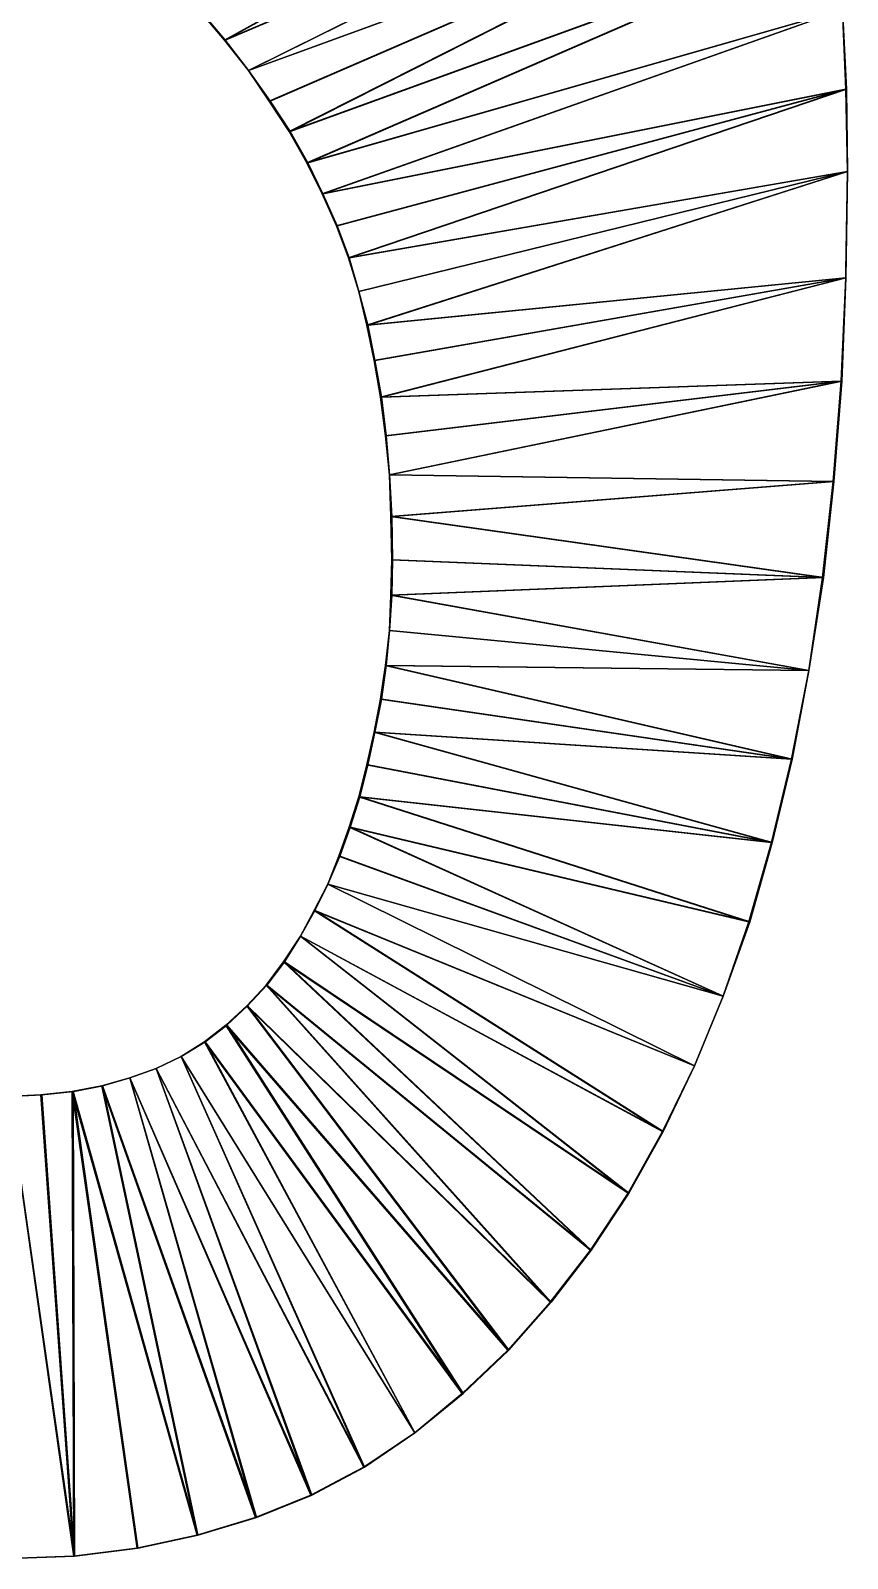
# Model space of a CAD drawing. Extents: x -29.1 to 29.1, y -25 to 25.
# Drawn here: x 17.012 to 18.032, y 3 to 4.908 of the extents above; entities that cross this region are included whole.
import ezdxf

# ---------------------------------------------------------------- set-up
doc = ezdxf.new("R2010")
doc.units = 0
doc.header["$MEASUREMENT"] = 0
doc.layers.add('ConstrLine', color=7, linetype='Continuous')
doc.layers.add('ObjLayer', color=2, linetype='Continuous')

msp = doc.modelspace()

# ---------------------------------------------------------------- linework, layer by layer
at = {"layer": 'ConstrLine'}
for p, q in [((17.222, 4.934, 4), (17.254, 4.896, 4)), ((18.03, 4.835, 4), (18.026, 4.934, 4)), ((17.254, 4.896, 4), (17.284, 4.858, 4)), ((17.284, 4.858, 4), (17.31, 4.82, 4)), ((18.032, 4.732, 4), (18.03, 4.835, 4)), ((17.31, 4.82, 4), (17.335, 4.782, 4)), ((17.335, 4.782, 4), (17.357, 4.743, 4)), ((17.357, 4.743, 4), (17.376, 4.704, 4)), ((18.03, 4.599, 4), (18.032, 4.732, 4)), ((17.376, 4.704, 4), (17.394, 4.664, 4)), ((17.394, 4.664, 4), (17.409, 4.624, 4)), ((17.409, 4.624, 4), (17.422, 4.582, 4)), ((18.024, 4.47, 4), (18.03, 4.599, 4)), ((17.422, 4.582, 4), (17.432, 4.54, 4)), ((17.432, 4.54, 4), (17.441, 4.496, 4)), ((17.441, 4.496, 4), (17.449, 4.45, 4)), ((18.014, 4.345, 4), (18.024, 4.47, 4)), ((17.449, 4.45, 4), (17.455, 4.402, 4)), ((17.455, 4.402, 4), (17.46, 4.353, 4)), ((17.46, 4.353, 4), (17.462, 4.301, 4)), ((18.001, 4.225, 4), (18.014, 4.345, 4)), ((17.462, 4.301, 4), (17.463, 4.247, 4)), ((17.463, 4.247, 4), (17.462, 4.203, 4)), ((17.984, 4.109, 4), (18.001, 4.225, 4)), ((17.462, 4.203, 4), (17.46, 4.159, 4)), ((17.46, 4.159, 4), (17.455, 4.115, 4)), ((17.455, 4.115, 4), (17.449, 4.073, 4)), ((17.962, 3.998, 4), (17.984, 4.109, 4)), ((17.449, 4.073, 4), (17.441, 4.032, 4)), ((17.441, 4.032, 4), (17.432, 3.991, 4)), ((17.432, 3.991, 4), (17.422, 3.951, 4)), ((17.937, 3.894, 4), (17.962, 3.998, 4)), ((17.422, 3.951, 4), (17.41, 3.913, 4)), ((17.41, 3.913, 4), (17.397, 3.877, 4)), ((17.909, 3.795, 4), (17.937, 3.894, 4)), ((17.397, 3.877, 4), (17.383, 3.842, 4)), ((17.383, 3.842, 4), (17.366, 3.809, 4)), ((17.366, 3.809, 4), (17.349, 3.777, 4)), ((17.877, 3.702, 4), (17.909, 3.795, 4)), ((17.349, 3.777, 4), (17.328, 3.745, 4)), ((17.328, 3.745, 4), (17.306, 3.716, 4)), ((17.306, 3.716, 4), (17.282, 3.69, 4)), ((17.841, 3.615, 4), (17.877, 3.702, 4)), ((17.282, 3.69, 4), (17.256, 3.666, 4)), ((17.256, 3.666, 4), (17.229, 3.645, 4)), ((17.229, 3.645, 4), (17.2, 3.627, 4)), ((17.2, 3.627, 4), (17.169, 3.612, 4)), ((17.169, 3.612, 4), (17.136, 3.6, 4)), ((17.801, 3.533, 4), (17.841, 3.615, 4)), ((17.101, 3.59, 4), (17.064, 3.583, 4)), ((17.136, 3.6, 4), (17.101, 3.59, 4)), ((17.025, 3.579, 4), (16.985, 3.577, 4)), ((17.064, 3.583, 4), (17.025, 3.579, 4)), ((17.758, 3.456, 4), (17.801, 3.533, 4)), ((17.711, 3.385, 4), (17.758, 3.456, 4)), ((17.661, 3.32, 4), (17.711, 3.385, 4)), ((17.608, 3.26, 4), (17.661, 3.32, 4)), ((17.551, 3.206, 4), (17.608, 3.26, 4)), ((17.492, 3.157, 4), (17.551, 3.206, 4)), ((17.428, 3.114, 4), (17.492, 3.157, 4)), ((17.362, 3.079, 4), (17.428, 3.114, 4)), ((17.293, 3.051, 4), (17.362, 3.079, 4)), ((17.22, 3.029, 4), (17.293, 3.051, 4)), ((17.145, 3.013, 4), (17.22, 3.029, 4)), ((16.985, 3, 4), (17.066, 3.003, 4)), ((17.066, 3.003, 4), (17.145, 3.013, 4))]:
    msp.add_line(p, q, dxfattribs=at)
for points in [[(17.222, 4.934, 5), (17.254, 4.896, 5), (17.976, 5.295, 5)], [(17.255, 4.896, 5), (17.977, 5.295, 5), (17.223, 4.934, 5)], [(17.993, 5.21, 5), (17.976, 5.295, 5), (17.254, 4.896, 5)], [(17.994, 5.21, 5), (17.977, 5.295, 5), (17.255, 4.896, 5)], [(17.254, 4.896, 5), (17.284, 4.858, 5), (17.993, 5.21, 5)], [(17.284, 4.858, 5), (17.994, 5.21, 5), (17.255, 4.896, 5)], [(18.007, 5.122, 5), (17.993, 5.21, 5), (17.284, 4.858, 5)], [(18.008, 5.122, 5), (17.994, 5.21, 5), (17.284, 4.858, 5)], [(17.284, 4.858, 5), (17.31, 4.82, 5), (18.007, 5.122, 5)], [(17.284, 4.858, 5), (17.311, 4.82, 5), (18.008, 5.122, 5)], [(17.31, 4.82, 5), (17.335, 4.782, 5), (18.007, 5.122, 5)], [(17.311, 4.82, 5), (17.336, 4.782, 5), (18.008, 5.122, 5)], [(18.018, 5.03, 5), (18.007, 5.122, 5), (17.335, 4.782, 5)], [(18.019, 5.03, 5), (18.008, 5.122, 5), (17.336, 4.782, 5)], [(17.335, 4.782, 5), (17.357, 4.743, 5), (18.018, 5.03, 5)], [(17.336, 4.782, 5), (17.358, 4.743, 5), (18.019, 5.03, 5)], [(18.026, 4.934, 5), (18.018, 5.03, 5), (17.357, 4.743, 5)], [(18.026, 4.934, 5), (18.019, 5.03, 5), (17.358, 4.743, 5)], [(17.222, 4.934, 4), (17.254, 4.896, 4), (17.254, 4.896, 5)], [(17.222, 4.934, 4), (17.254, 4.896, 5), (17.222, 4.934, 5)], [(17.223, 4.934, 4), (17.255, 4.896, 4), (17.255, 4.896, 5)], [(17.223, 4.934, 4), (17.255, 4.896, 5), (17.223, 4.934, 5)], [(17.357, 4.743, 5), (17.376, 4.704, 5), (18.026, 4.934, 5)], [(17.358, 4.743, 5), (17.377, 4.704, 5), (18.026, 4.934, 5)], [(18.03, 4.835, 5), (18.026, 4.934, 5), (17.376, 4.704, 5)], [(18.031, 4.835, 5), (18.026, 4.934, 5), (17.377, 4.704, 5)], [(18.026, 4.934, 4), (18.026, 4.934, 5), (18.03, 4.835, 5)], [(18.026, 4.934, 4), (18.03, 4.835, 5), (18.03, 4.835, 4)], [(18.026, 4.934, 4), (18.026, 4.934, 5), (18.031, 4.835, 5)], [(18.026, 4.934, 4), (18.031, 4.835, 5), (18.031, 4.835, 4)], [(17.254, 4.896, 4), (17.284, 4.858, 4), (17.284, 4.858, 5)], [(17.254, 4.896, 4), (17.284, 4.858, 5), (17.254, 4.896, 5)], [(17.255, 4.896, 4), (17.284, 4.858, 4), (17.284, 4.858, 5)], [(17.255, 4.896, 4), (17.284, 4.858, 5), (17.255, 4.896, 5)], [(17.284, 4.858, 4), (17.31, 4.82, 4), (17.31, 4.82, 5)], [(17.284, 4.858, 4), (17.31, 4.82, 5), (17.284, 4.858, 5)], [(17.284, 4.858, 4), (17.311, 4.82, 4), (17.311, 4.82, 5)], [(17.284, 4.858, 4), (17.311, 4.82, 5), (17.284, 4.858, 5)], [(17.376, 4.704, 5), (17.394, 4.664, 5), (18.03, 4.835, 5)], [(17.377, 4.704, 5), (17.395, 4.664, 5), (18.031, 4.835, 5)], [(17.394, 4.664, 5), (17.409, 4.624, 5), (18.03, 4.835, 5)], [(17.395, 4.664, 5), (17.41, 4.624, 5), (18.031, 4.835, 5)], [(18.032, 4.732, 5), (18.03, 4.835, 5), (17.409, 4.624, 5)], [(18.032, 4.732, 5), (18.031, 4.835, 5), (17.41, 4.624, 5)], [(18.03, 4.835, 4), (18.03, 4.835, 5), (18.032, 4.732, 5)], [(18.03, 4.835, 4), (18.032, 4.732, 5), (18.032, 4.732, 4)], [(18.031, 4.835, 4), (18.031, 4.835, 5), (18.032, 4.732, 5)], [(18.031, 4.835, 4), (18.032, 4.732, 5), (18.032, 4.732, 4)], [(17.31, 4.82, 4), (17.335, 4.782, 4), (17.335, 4.782, 5)], [(17.31, 4.82, 4), (17.335, 4.782, 5), (17.31, 4.82, 5)], [(17.311, 4.82, 4), (17.336, 4.782, 4), (17.336, 4.782, 5)], [(17.311, 4.82, 4), (17.336, 4.782, 5), (17.311, 4.82, 5)], [(17.335, 4.782, 4), (17.357, 4.743, 4), (17.357, 4.743, 5)], [(17.335, 4.782, 4), (17.357, 4.743, 5), (17.335, 4.782, 5)], [(17.336, 4.782, 4), (17.358, 4.743, 4), (17.358, 4.743, 5)], [(17.336, 4.782, 4), (17.358, 4.743, 5), (17.336, 4.782, 5)], [(17.357, 4.743, 4), (17.376, 4.704, 4), (17.376, 4.704, 5)], [(17.357, 4.743, 4), (17.376, 4.704, 5), (17.357, 4.743, 5)], [(17.358, 4.743, 4), (17.377, 4.704, 4), (17.377, 4.704, 5)], [(17.358, 4.743, 4), (17.377, 4.704, 5), (17.358, 4.743, 5)], [(17.409, 4.624, 5), (17.422, 4.582, 5), (18.032, 4.732, 5)], [(17.41, 4.624, 5), (17.422, 4.582, 5), (18.032, 4.732, 5)], [(17.422, 4.582, 5), (17.432, 4.54, 5), (18.032, 4.732, 5)], [(17.422, 4.582, 5), (17.433, 4.54, 5), (18.032, 4.732, 5)], [(18.032, 4.732, 5), (17.432, 4.54, 5), (18.03, 4.599, 5)], [(18.03, 4.599, 5), (18.032, 4.732, 5), (17.433, 4.54, 5)], [(18.03, 4.599, 5), (18.0301, 4.608, 4), (18.032, 4.732, 5)], [(18.032, 4.732, 4), (18.032, 4.732, 5), (18.03, 4.599, 5)], [(18.032, 4.732, 4), (18.03, 4.599, 5), (18.03, 4.599, 4)], [(18.032, 4.732, 4), (18.032, 4.732, 5), (18.0301, 4.608, 4)], [(17.376, 4.704, 4), (17.394, 4.664, 4), (17.394, 4.664, 5)], [(17.376, 4.704, 4), (17.394, 4.664, 5), (17.376, 4.704, 5)], [(17.377, 4.704, 4), (17.395, 4.664, 4), (17.395, 4.664, 5)], [(17.377, 4.704, 4), (17.395, 4.664, 5), (17.377, 4.704, 5)], [(17.409, 4.624, 5), (17.394, 4.664, 5), (17.408, 4.6267, 4)], [(17.394, 4.664, 4), (17.408, 4.6267, 4), (17.394, 4.664, 5)], [(17.395, 4.664, 4), (17.41, 4.624, 4), (17.41, 4.624, 5)], [(17.395, 4.664, 4), (17.41, 4.624, 5), (17.395, 4.664, 5)], [(17.408, 4.6267, 4), (17.409, 4.624, 4), (17.409, 4.624, 5)], [(17.409, 4.624, 4), (17.4139, 4.608, 4), (17.409, 4.624, 5)], [(17.422, 4.582, 5), (17.409, 4.624, 5), (17.4139, 4.608, 4)], [(17.41, 4.624, 4), (17.4145, 4.608, 4), (17.41, 4.624, 5)], [(17.4145, 4.608, 4), (17.422, 4.582, 5), (17.41, 4.624, 5)], [(17.422, 4.582, 4), (17.422, 4.582, 5), (17.4139, 4.608, 4)], [(17.4145, 4.608, 4), (17.422, 4.582, 4), (17.422, 4.582, 5)], [(17.432, 4.54, 5), (17.441, 4.496, 5), (18.03, 4.599, 5)], [(17.433, 4.54, 5), (17.442, 4.496, 5), (18.03, 4.599, 5)], [(17.441, 4.496, 5), (17.449, 4.45, 5), (18.03, 4.599, 5)], [(17.442, 4.496, 5), (17.45, 4.45, 5), (18.03, 4.599, 5)], [(18.024, 4.47, 5), (18.03, 4.599, 5), (17.449, 4.45, 5)], [(18.025, 4.47, 5), (18.03, 4.599, 5), (17.45, 4.45, 5)], [(18.024, 4.47, 5), (18.024, 4.47, 4), (18.03, 4.599, 5)], [(18.03, 4.599, 4), (18.03, 4.599, 5), (18.024, 4.47, 4)], [(18.03, 4.599, 4), (18.03, 4.599, 5), (18.025, 4.47, 5)], [(18.03, 4.599, 4), (18.025, 4.47, 5), (18.025, 4.47, 4)], [(18.0301, 4.608, 4), (18.03, 4.599, 5), (18.03, 4.599, 4)], [(17.422, 4.582, 4), (17.432, 4.54, 5), (17.422, 4.582, 5)], [(17.432, 4.54, 5), (17.422, 4.582, 4), (17.432, 4.54, 4)], [(17.422, 4.582, 4), (17.433, 4.54, 4), (17.433, 4.54, 5)], [(17.422, 4.582, 4), (17.433, 4.54, 5), (17.422, 4.582, 5)], [(17.441, 4.496, 4), (17.441, 4.496, 5), (17.432, 4.54, 5)], [(17.432, 4.54, 4), (17.441, 4.496, 4), (17.432, 4.54, 5)], [(17.433, 4.54, 4), (17.442, 4.496, 4), (17.442, 4.496, 5)], [(17.433, 4.54, 4), (17.442, 4.496, 5), (17.433, 4.54, 5)], [(17.441, 4.496, 4), (17.449, 4.45, 4), (17.441, 4.496, 5)], [(17.449, 4.45, 5), (17.441, 4.496, 5), (17.449, 4.45, 4)], [(17.442, 4.496, 4), (17.45, 4.45, 4), (17.45, 4.45, 5)], [(17.442, 4.496, 4), (17.45, 4.45, 5), (17.442, 4.496, 5)], [(17.449, 4.45, 5), (17.455, 4.402, 5), (18.024, 4.47, 5)], [(17.45, 4.45, 5), (17.456, 4.402, 5), (18.025, 4.47, 5)], [(17.455, 4.402, 5), (17.46, 4.353, 5), (18.024, 4.47, 5)], [(17.456, 4.402, 5), (17.46, 4.353, 5), (18.025, 4.47, 5)], [(18.014, 4.345, 5), (18.024, 4.47, 5), (17.46, 4.353, 5)], [(18.015, 4.345, 5), (18.025, 4.47, 5), (17.46, 4.353, 5)], [(18.014, 4.345, 4), (18.024, 4.47, 4), (18.014, 4.345, 5)], [(18.024, 4.47, 5), (18.014, 4.345, 5), (18.024, 4.47, 4)], [(18.025, 4.47, 4), (18.025, 4.47, 5), (18.015, 4.345, 5)], [(18.025, 4.47, 4), (18.015, 4.345, 5), (18.015, 4.345, 4)], [(17.449, 4.45, 4), (17.455, 4.402, 4), (17.455, 4.402, 5)], [(17.449, 4.45, 4), (17.455, 4.402, 5), (17.449, 4.45, 5)], [(17.45, 4.45, 4), (17.456, 4.402, 4), (17.456, 4.402, 5)], [(17.45, 4.45, 4), (17.456, 4.402, 5), (17.45, 4.45, 5)], [(17.455, 4.402, 4), (17.46, 4.353, 5), (17.455, 4.402, 5)], [(17.455, 4.402, 4), (17.46, 4.353, 4), (17.46, 4.353, 5)], [(17.456, 4.402, 4), (17.46, 4.353, 4), (17.46, 4.353, 5)], [(17.456, 4.402, 4), (17.46, 4.353, 5), (17.456, 4.402, 5)], [(17.462, 4.301, 4), (17.462, 4.301, 5), (17.46, 4.353, 5)], [(17.46, 4.353, 4), (17.462, 4.301, 4), (17.46, 4.353, 5)], [(17.46, 4.353, 5), (17.462, 4.301, 5), (18.014, 4.345, 5)], [(17.46, 4.353, 5), (17.463, 4.301, 5), (18.015, 4.345, 5)], [(17.46, 4.353, 4), (17.463, 4.301, 4), (17.463, 4.301, 5)], [(17.46, 4.353, 4), (17.463, 4.301, 5), (17.46, 4.353, 5)], [(18.001, 4.225, 5), (18.014, 4.345, 5), (17.462, 4.301, 5)], [(18.002, 4.225, 5), (18.015, 4.345, 5), (17.463, 4.301, 5)], [(18.014, 4.345, 4), (18.014, 4.345, 5), (18.001, 4.225, 5)], [(18.001, 4.225, 4), (18.014, 4.345, 4), (18.001, 4.225, 5)], [(18.015, 4.345, 4), (18.015, 4.345, 5), (18.002, 4.225, 5)], [(18.015, 4.345, 4), (18.002, 4.225, 5), (18.002, 4.225, 4)], [(17.462, 4.301, 4), (17.463, 4.247, 5), (17.462, 4.301, 5)], [(17.462, 4.301, 4), (17.463, 4.247, 4), (17.463, 4.247, 5)], [(17.462, 4.301, 5), (17.463, 4.247, 5), (18.001, 4.225, 5)], [(17.463, 4.301, 5), (17.464, 4.247, 5), (18.002, 4.225, 5)], [(17.463, 4.301, 4), (17.464, 4.247, 4), (17.464, 4.247, 5)], [(17.463, 4.301, 4), (17.464, 4.247, 5), (17.463, 4.301, 5)], [(17.463, 4.247, 5), (17.462, 4.203, 4), (17.462, 4.203, 5)], [(17.463, 4.247, 4), (17.462, 4.203, 4), (17.463, 4.247, 5)], [(17.463, 4.247, 5), (17.462, 4.203, 5), (18.001, 4.225, 5)], [(17.464, 4.247, 5), (17.463, 4.203, 5), (18.002, 4.225, 5)], [(17.464, 4.247, 4), (17.463, 4.203, 4), (17.463, 4.203, 5)], [(17.464, 4.247, 4), (17.463, 4.203, 5), (17.464, 4.247, 5)], [(17.984, 4.109, 5), (18.001, 4.225, 5), (17.462, 4.203, 5)], [(17.984, 4.109, 5), (18.002, 4.225, 5), (17.463, 4.203, 5)], [(17.984, 4.109, 5), (17.984, 4.109, 4), (18.001, 4.225, 5)], [(17.984, 4.109, 4), (18.001, 4.225, 4), (18.001, 4.225, 5)], [(18.002, 4.225, 4), (18.002, 4.225, 5), (17.984, 4.109, 5)], [(18.002, 4.225, 4), (17.984, 4.109, 5), (17.984, 4.109, 4)], [(17.46, 4.159, 5), (17.462, 4.203, 5), (17.46, 4.159, 4)], [(17.462, 4.203, 4), (17.46, 4.159, 4), (17.462, 4.203, 5)], [(17.462, 4.203, 5), (17.46, 4.159, 5), (17.984, 4.109, 5)], [(17.463, 4.203, 5), (17.46, 4.159, 5), (17.984, 4.109, 5)], [(17.463, 4.203, 4), (17.46, 4.159, 4), (17.46, 4.159, 5)], [(17.463, 4.203, 4), (17.46, 4.159, 5), (17.463, 4.203, 5)], [(17.46, 4.159, 4), (17.455, 4.115, 4), (17.455, 4.115, 5)], [(17.46, 4.159, 4), (17.455, 4.115, 5), (17.46, 4.159, 5)], [(17.46, 4.159, 5), (17.455, 4.115, 5), (17.984, 4.109, 5)], [(17.46, 4.159, 5), (17.456, 4.115, 5), (17.984, 4.109, 5)], [(17.46, 4.159, 4), (17.456, 4.115, 4), (17.456, 4.115, 5)], [(17.46, 4.159, 4), (17.456, 4.115, 5), (17.46, 4.159, 5)], [(17.4523, 4.096, 4), (17.449, 4.073, 5), (17.455, 4.115, 5)], [(17.455, 4.115, 5), (17.449, 4.073, 5), (17.962, 3.998, 5)], [(17.45, 4.073, 5), (17.963, 3.998, 5), (17.456, 4.115, 5)], [(17.456, 4.115, 5), (17.456, 4.115, 4), (17.45, 4.073, 5)], [(17.45, 4.073, 5), (17.456, 4.115, 4), (17.45, 4.073, 4)], [(17.455, 4.115, 4), (17.4523, 4.096, 4), (17.455, 4.115, 5)], [(17.962, 3.998, 5), (17.984, 4.109, 5), (17.455, 4.115, 5)], [(17.984, 4.109, 5), (17.456, 4.115, 5), (17.963, 3.998, 5)], [(17.984, 4.109, 5), (17.962, 3.998, 5), (17.9814, 4.096, 4)], [(17.984, 4.109, 5), (17.963, 3.998, 5), (17.9815, 4.096, 4)], [(17.984, 4.109, 4), (17.984, 4.109, 5), (17.9814, 4.096, 4)], [(17.984, 4.109, 4), (17.984, 4.109, 5), (17.9815, 4.096, 4)], [(17.4523, 4.096, 4), (17.449, 4.073, 4), (17.449, 4.073, 5)], [(17.962, 3.998, 4), (17.9814, 4.096, 4), (17.962, 3.998, 5)], [(17.963, 3.998, 4), (17.9815, 4.096, 4), (17.963, 3.998, 5)], [(17.449, 4.073, 4), (17.441, 4.032, 4), (17.441, 4.032, 5)], [(17.449, 4.073, 4), (17.441, 4.032, 5), (17.449, 4.073, 5)], [(17.449, 4.073, 5), (17.441, 4.032, 5), (17.962, 3.998, 5)], [(17.442, 4.032, 5), (17.963, 3.998, 5), (17.45, 4.073, 5)], [(17.45, 4.073, 5), (17.45, 4.073, 4), (17.442, 4.032, 5)], [(17.442, 4.032, 4), (17.442, 4.032, 5), (17.45, 4.073, 4)], [(17.441, 4.032, 4), (17.432, 3.991, 4), (17.432, 3.991, 5)], [(17.441, 4.032, 4), (17.432, 3.991, 5), (17.441, 4.032, 5)], [(17.441, 4.032, 5), (17.432, 3.991, 5), (17.937, 3.894, 5)], [(17.433, 3.991, 5), (17.938, 3.894, 5), (17.442, 4.032, 5)], [(17.442, 4.032, 4), (17.433, 3.991, 5), (17.442, 4.032, 5)], [(17.442, 4.032, 4), (17.433, 3.991, 4), (17.433, 3.991, 5)], [(17.937, 3.894, 5), (17.962, 3.998, 5), (17.441, 4.032, 5)], [(17.963, 3.998, 5), (17.442, 4.032, 5), (17.938, 3.894, 5)], [(17.432, 3.991, 4), (17.422, 3.951, 4), (17.422, 3.951, 5)], [(17.432, 3.991, 4), (17.422, 3.951, 5), (17.432, 3.991, 5)], [(17.432, 3.991, 5), (17.422, 3.951, 5), (17.937, 3.894, 5)], [(17.423, 3.951, 5), (17.938, 3.894, 5), (17.433, 3.991, 5)], [(17.423, 3.951, 4), (17.423, 3.951, 5), (17.433, 3.991, 5)], [(17.433, 3.991, 4), (17.423, 3.951, 4), (17.433, 3.991, 5)], [(17.962, 3.998, 4), (17.962, 3.998, 5), (17.937, 3.894, 5)], [(17.962, 3.998, 4), (17.937, 3.894, 5), (17.937, 3.894, 4)], [(17.963, 3.998, 4), (17.963, 3.998, 5), (17.938, 3.894, 5)], [(17.963, 3.998, 4), (17.938, 3.894, 5), (17.938, 3.894, 4)], [(17.422, 3.951, 4), (17.41, 3.913, 4), (17.41, 3.913, 5)], [(17.422, 3.951, 4), (17.41, 3.913, 5), (17.422, 3.951, 5)], [(17.422, 3.951, 5), (17.41, 3.913, 5), (17.909, 3.795, 5)], [(17.423, 3.951, 5), (17.411, 3.913, 5), (17.91, 3.795, 5)], [(17.423, 3.951, 4), (17.411, 3.913, 5), (17.423, 3.951, 5)], [(17.423, 3.951, 4), (17.411, 3.913, 4), (17.411, 3.913, 5)], [(17.909, 3.795, 5), (17.937, 3.894, 5), (17.422, 3.951, 5)], [(17.938, 3.894, 5), (17.423, 3.951, 5), (17.91, 3.795, 5)], [(17.397, 3.877, 5), (17.41, 3.913, 5), (17.408, 3.9075, 4)], [(17.41, 3.913, 5), (17.397, 3.877, 5), (17.877, 3.702, 5)], [(17.411, 3.913, 5), (17.398, 3.877, 5), (17.877, 3.702, 5)], [(17.398, 3.877, 5), (17.411, 3.913, 5), (17.398, 3.877, 4)], [(17.411, 3.913, 4), (17.398, 3.877, 4), (17.411, 3.913, 5)], [(17.41, 3.913, 4), (17.408, 3.9075, 4), (17.41, 3.913, 5)], [(17.877, 3.702, 5), (17.909, 3.795, 5), (17.41, 3.913, 5)], [(17.877, 3.702, 5), (17.91, 3.795, 5), (17.411, 3.913, 5)], [(17.408, 3.9075, 4), (17.397, 3.877, 4), (17.397, 3.877, 5)], [(17.937, 3.894, 4), (17.937, 3.894, 5), (17.909, 3.795, 5)], [(17.937, 3.894, 4), (17.909, 3.795, 5), (17.909, 3.795, 4)], [(17.938, 3.894, 4), (17.938, 3.894, 5), (17.91, 3.795, 5)], [(17.938, 3.894, 4), (17.91, 3.795, 5), (17.91, 3.795, 4)], [(17.397, 3.877, 4), (17.383, 3.842, 4), (17.383, 3.842, 5)], [(17.397, 3.877, 4), (17.383, 3.842, 5), (17.397, 3.877, 5)], [(17.383, 3.842, 5), (17.877, 3.702, 5), (17.397, 3.877, 5)], [(17.398, 3.877, 5), (17.383, 3.842, 5), (17.877, 3.702, 5)], [(17.383, 3.842, 4), (17.383, 3.842, 5), (17.398, 3.877, 5)], [(17.398, 3.877, 4), (17.383, 3.842, 4), (17.398, 3.877, 5)], [(17.383, 3.842, 4), (17.366, 3.809, 4), (17.366, 3.809, 5)], [(17.383, 3.842, 4), (17.366, 3.809, 5), (17.383, 3.842, 5)], [(17.383, 3.842, 5), (17.366, 3.809, 5), (17.841, 3.615, 5)], [(17.383, 3.842, 5), (17.367, 3.809, 5), (17.841, 3.615, 5)], [(17.383, 3.842, 4), (17.367, 3.809, 5), (17.383, 3.842, 5)], [(17.367, 3.809, 5), (17.383, 3.842, 4), (17.367, 3.809, 4)], [(17.877, 3.702, 5), (17.383, 3.842, 5), (17.841, 3.615, 5)], [(17.841, 3.615, 5), (17.877, 3.702, 5), (17.383, 3.842, 5)], [(17.366, 3.809, 4), (17.349, 3.777, 4), (17.349, 3.777, 5)], [(17.366, 3.809, 4), (17.349, 3.777, 5), (17.366, 3.809, 5)], [(17.366, 3.809, 5), (17.349, 3.777, 5), (17.801, 3.533, 5)], [(17.367, 3.809, 5), (17.349, 3.777, 5), (17.802, 3.533, 5)], [(17.367, 3.809, 4), (17.349, 3.777, 5), (17.367, 3.809, 5)], [(17.367, 3.809, 4), (17.349, 3.777, 4), (17.349, 3.777, 5)], [(17.801, 3.533, 5), (17.841, 3.615, 5), (17.366, 3.809, 5)], [(17.802, 3.533, 5), (17.841, 3.615, 5), (17.367, 3.809, 5)], [(17.909, 3.795, 4), (17.909, 3.795, 5), (17.877, 3.702, 5)], [(17.909, 3.795, 4), (17.877, 3.702, 5), (17.877, 3.702, 4)], [(17.91, 3.795, 4), (17.91, 3.795, 5), (17.877, 3.702, 5)], [(17.91, 3.795, 4), (17.877, 3.702, 5), (17.877, 3.702, 4)], [(17.349, 3.777, 4), (17.328, 3.745, 4), (17.328, 3.745, 5)], [(17.349, 3.777, 4), (17.328, 3.745, 5), (17.349, 3.777, 5)], [(17.328, 3.745, 5), (17.758, 3.456, 5), (17.349, 3.777, 5)], [(17.349, 3.777, 5), (17.329, 3.745, 5), (17.759, 3.456, 5)], [(17.329, 3.745, 4), (17.329, 3.745, 5), (17.349, 3.777, 5)], [(17.349, 3.777, 4), (17.329, 3.745, 4), (17.349, 3.777, 5)], [(17.801, 3.533, 5), (17.349, 3.777, 5), (17.758, 3.456, 5)], [(17.759, 3.456, 5), (17.802, 3.533, 5), (17.349, 3.777, 5)], [(17.328, 3.745, 4), (17.306, 3.716, 4), (17.306, 3.716, 5)], [(17.328, 3.745, 4), (17.306, 3.716, 5), (17.328, 3.745, 5)], [(17.328, 3.745, 5), (17.306, 3.716, 5), (17.711, 3.385, 5)], [(17.329, 3.745, 5), (17.307, 3.716, 5), (17.712, 3.385, 5)], [(17.329, 3.745, 4), (17.307, 3.716, 4), (17.329, 3.745, 5)], [(17.307, 3.716, 5), (17.329, 3.745, 5), (17.307, 3.716, 4)], [(17.711, 3.385, 5), (17.758, 3.456, 5), (17.328, 3.745, 5)], [(17.712, 3.385, 5), (17.759, 3.456, 5), (17.329, 3.745, 5)], [(17.306, 3.716, 4), (17.282, 3.69, 4), (17.282, 3.69, 5)], [(17.306, 3.716, 4), (17.282, 3.69, 5), (17.306, 3.716, 5)], [(17.306, 3.716, 5), (17.282, 3.69, 5), (17.661, 3.32, 5)], [(17.307, 3.716, 5), (17.283, 3.69, 5), (17.662, 3.32, 5)], [(17.307, 3.716, 5), (17.307, 3.716, 4), (17.283, 3.69, 5)], [(17.283, 3.69, 4), (17.283, 3.69, 5), (17.307, 3.716, 4)], [(17.661, 3.32, 5), (17.711, 3.385, 5), (17.306, 3.716, 5)], [(17.662, 3.32, 5), (17.712, 3.385, 5), (17.307, 3.716, 5)], [(17.877, 3.702, 4), (17.877, 3.702, 5), (17.841, 3.615, 5)], [(17.877, 3.702, 4), (17.841, 3.615, 5), (17.841, 3.615, 4)], [(17.877, 3.702, 4), (17.877, 3.702, 5), (17.841, 3.615, 5)], [(17.877, 3.702, 4), (17.841, 3.615, 5), (17.841, 3.615, 4)], [(17.256, 3.666, 4), (17.256, 3.666, 5), (17.282, 3.69, 5)], [(17.256, 3.666, 4), (17.282, 3.69, 5), (17.282, 3.69, 4)], [(17.282, 3.69, 5), (17.256, 3.666, 5), (17.608, 3.26, 5)], [(17.283, 3.69, 5), (17.257, 3.666, 5), (17.609, 3.26, 5)], [(17.283, 3.69, 5), (17.283, 3.69, 4), (17.257, 3.666, 5)], [(17.257, 3.666, 4), (17.257, 3.666, 5), (17.283, 3.69, 4)], [(17.608, 3.26, 5), (17.661, 3.32, 5), (17.282, 3.69, 5)], [(17.609, 3.26, 5), (17.662, 3.32, 5), (17.283, 3.69, 5)], [(17.229, 3.645, 4), (17.229, 3.645, 5), (17.256, 3.666, 5)], [(17.229, 3.645, 4), (17.256, 3.666, 5), (17.256, 3.666, 4)], [(17.256, 3.666, 5), (17.229, 3.645, 5), (17.551, 3.206, 5)], [(17.257, 3.666, 5), (17.23, 3.645, 5), (17.552, 3.206, 5)], [(17.257, 3.666, 5), (17.255, 3.6644, 4), (17.23, 3.645, 5)], [(17.23, 3.645, 4), (17.23, 3.645, 5), (17.255, 3.6644, 4)], [(17.255, 3.6644, 4), (17.257, 3.666, 5), (17.257, 3.666, 4)], [(17.551, 3.206, 5), (17.608, 3.26, 5), (17.256, 3.666, 5)], [(17.552, 3.206, 5), (17.609, 3.26, 5), (17.257, 3.666, 5)], [(17.2, 3.627, 4), (17.2, 3.627, 5), (17.229, 3.645, 5)], [(17.2, 3.627, 4), (17.229, 3.645, 5), (17.229, 3.645, 4)], [(17.229, 3.645, 5), (17.2, 3.627, 5), (17.492, 3.157, 5)], [(17.23, 3.645, 5), (17.2, 3.627, 5), (17.492, 3.157, 5)], [(17.23, 3.645, 5), (17.23, 3.645, 4), (17.2, 3.627, 5)], [(17.2, 3.627, 5), (17.23, 3.645, 4), (17.2, 3.627, 4)], [(17.492, 3.157, 5), (17.551, 3.206, 5), (17.229, 3.645, 5)], [(17.492, 3.157, 5), (17.552, 3.206, 5), (17.23, 3.645, 5)], [(17.169, 3.612, 4), (17.169, 3.612, 5), (17.2, 3.627, 5)], [(17.169, 3.612, 4), (17.2, 3.627, 5), (17.2, 3.627, 4)], [(17.2, 3.627, 5), (17.169, 3.612, 5), (17.428, 3.114, 5)], [(17.169, 3.612, 5), (17.429, 3.114, 5), (17.2, 3.627, 5)], [(17.169, 3.612, 4), (17.169, 3.612, 5), (17.2, 3.627, 5)], [(17.2, 3.627, 5), (17.2, 3.627, 4), (17.169, 3.612, 4)], [(17.428, 3.114, 5), (17.492, 3.157, 5), (17.2, 3.627, 5)], [(17.492, 3.157, 5), (17.2, 3.627, 5), (17.429, 3.114, 5)], [(17.136, 3.6, 4), (17.136, 3.6, 5), (17.169, 3.612, 5)], [(17.136, 3.6, 4), (17.169, 3.612, 5), (17.169, 3.612, 4)], [(17.169, 3.612, 5), (17.136, 3.6, 5), (17.362, 3.079, 5)], [(17.136, 3.6, 5), (17.363, 3.079, 5), (17.169, 3.612, 5)], [(17.169, 3.612, 5), (17.169, 3.612, 4), (17.136, 3.6, 5)], [(17.136, 3.6, 5), (17.169, 3.612, 4), (17.136, 3.6, 4)], [(17.362, 3.079, 5), (17.428, 3.114, 5), (17.169, 3.612, 5)], [(17.429, 3.114, 5), (17.169, 3.612, 5), (17.363, 3.079, 5)], [(17.841, 3.615, 5), (17.801, 3.533, 5), (17.8259, 3.584, 4)], [(17.841, 3.615, 4), (17.841, 3.615, 5), (17.802, 3.533, 5)], [(17.841, 3.615, 4), (17.802, 3.533, 5), (17.802, 3.533, 4)], [(17.841, 3.615, 4), (17.841, 3.615, 5), (17.8259, 3.584, 4)], [(17.101, 3.59, 5), (17.0693, 3.584, 4), (17.064, 3.583, 5)], [(17.064, 3.583, 5), (17.22, 3.029, 5), (17.101, 3.59, 5)], [(17.065, 3.583, 5), (17.221, 3.029, 5), (17.102, 3.59, 5)], [(17.065, 3.583, 5), (17.102, 3.59, 5), (17.0703, 3.584, 4)], [(17.101, 3.59, 5), (17.101, 3.59, 4), (17.0693, 3.584, 4)], [(17.102, 3.59, 4), (17.0703, 3.584, 4), (17.102, 3.59, 5)], [(17.101, 3.59, 4), (17.101, 3.59, 5), (17.136, 3.6, 5)], [(17.101, 3.59, 4), (17.136, 3.6, 5), (17.136, 3.6, 4)], [(17.101, 3.59, 5), (17.293, 3.051, 5), (17.136, 3.6, 5)], [(17.293, 3.051, 5), (17.101, 3.59, 5), (17.22, 3.029, 5)], [(17.102, 3.59, 5), (17.294, 3.051, 5), (17.136, 3.6, 5)], [(17.102, 3.59, 4), (17.102, 3.59, 5), (17.136, 3.6, 5)], [(17.136, 3.6, 5), (17.136, 3.6, 4), (17.102, 3.59, 4)], [(17.294, 3.051, 5), (17.102, 3.59, 5), (17.221, 3.029, 5)], [(17.293, 3.051, 5), (17.362, 3.079, 5), (17.136, 3.6, 5)], [(17.363, 3.079, 5), (17.136, 3.6, 5), (17.294, 3.051, 5)], [(16.985, 3.577, 4), (16.985, 3.577, 5), (17.025, 3.579, 5)], [(16.985, 3.577, 4), (17.025, 3.579, 5), (17.025, 3.579, 4)], [(17.025, 3.579, 5), (16.985, 3.577, 5), (17.066, 3.003, 5)], [(16.985, 3.577, 5), (17.067, 3.003, 5), (17.026, 3.579, 5)], [(16.985, 3.577, 5), (17.026, 3.579, 5), (16.999, 3.5777, 4)], [(16.985, 3, 5), (17.066, 3.003, 5), (16.985, 3.577, 5)], [(17.067, 3.003, 5), (16.985, 3.577, 5), (16.985, 3, 5)], [(17.026, 3.579, 4), (16.999, 3.5777, 4), (17.026, 3.579, 5)], [(17.025, 3.579, 4), (17.025, 3.579, 5), (17.064, 3.583, 5)], [(17.025, 3.579, 4), (17.064, 3.583, 5), (17.064, 3.583, 4)], [(17.025, 3.579, 5), (17.066, 3.003, 5), (17.064, 3.583, 5)], [(17.026, 3.579, 5), (17.067, 3.003, 5), (17.065, 3.583, 5)], [(17.026, 3.579, 4), (17.026, 3.579, 5), (17.065, 3.583, 5)], [(17.026, 3.579, 4), (17.065, 3.583, 5), (17.065, 3.583, 4)], [(17.064, 3.583, 4), (17.064, 3.583, 5), (17.0693, 3.584, 4)], [(17.145, 3.013, 5), (17.064, 3.583, 5), (17.066, 3.003, 5)], [(17.145, 3.013, 5), (17.22, 3.029, 5), (17.064, 3.583, 5)], [(17.065, 3.583, 4), (17.065, 3.583, 5), (17.0703, 3.584, 4)], [(17.146, 3.013, 5), (17.065, 3.583, 5), (17.067, 3.003, 5)], [(17.221, 3.029, 5), (17.065, 3.583, 5), (17.146, 3.013, 5)], [(17.801, 3.533, 4), (17.8259, 3.584, 4), (17.801, 3.533, 5)], [(17.801, 3.533, 4), (17.801, 3.533, 5), (17.758, 3.456, 5)], [(17.801, 3.533, 4), (17.758, 3.456, 5), (17.758, 3.456, 4)], [(17.802, 3.533, 4), (17.802, 3.533, 5), (17.759, 3.456, 5)], [(17.802, 3.533, 4), (17.759, 3.456, 5), (17.759, 3.456, 4)], [(17.758, 3.456, 4), (17.758, 3.456, 5), (17.711, 3.385, 5)], [(17.758, 3.456, 4), (17.711, 3.385, 5), (17.711, 3.385, 4)], [(17.759, 3.456, 4), (17.759, 3.456, 5), (17.712, 3.385, 5)], [(17.759, 3.456, 4), (17.712, 3.385, 5), (17.712, 3.385, 4)], [(17.711, 3.385, 4), (17.711, 3.385, 5), (17.661, 3.32, 5)], [(17.711, 3.385, 4), (17.661, 3.32, 5), (17.661, 3.32, 4)], [(17.712, 3.385, 4), (17.712, 3.385, 5), (17.662, 3.32, 5)], [(17.712, 3.385, 4), (17.662, 3.32, 5), (17.662, 3.32, 4)], [(17.661, 3.32, 4), (17.661, 3.32, 5), (17.608, 3.26, 5)], [(17.661, 3.32, 4), (17.608, 3.26, 5), (17.608, 3.26, 4)], [(17.662, 3.32, 4), (17.662, 3.32, 5), (17.609, 3.26, 5)], [(17.662, 3.32, 4), (17.609, 3.26, 5), (17.609, 3.26, 4)], [(17.551, 3.206, 4), (17.608, 3.26, 4), (17.608, 3.26, 5)], [(17.551, 3.206, 4), (17.608, 3.26, 5), (17.551, 3.206, 5)], [(17.552, 3.206, 4), (17.609, 3.26, 4), (17.609, 3.26, 5)], [(17.552, 3.206, 4), (17.609, 3.26, 5), (17.552, 3.206, 5)], [(17.492, 3.157, 4), (17.551, 3.206, 4), (17.551, 3.206, 5)], [(17.492, 3.157, 4), (17.551, 3.206, 5), (17.492, 3.157, 5)], [(17.552, 3.206, 5), (17.492, 3.157, 5), (17.511, 3.1725, 4)], [(17.511, 3.1725, 4), (17.552, 3.206, 4), (17.552, 3.206, 5)], [(17.492, 3.157, 4), (17.511, 3.1725, 4), (17.492, 3.157, 5)], [(17.428, 3.114, 4), (17.492, 3.157, 4), (17.492, 3.157, 5)], [(17.428, 3.114, 4), (17.492, 3.157, 5), (17.428, 3.114, 5)], [(17.429, 3.114, 4), (17.492, 3.157, 4), (17.492, 3.157, 5)], [(17.429, 3.114, 4), (17.492, 3.157, 5), (17.429, 3.114, 5)], [(17.408, 3.1034, 4), (17.428, 3.114, 5), (17.362, 3.079, 5)], [(17.363, 3.079, 4), (17.429, 3.114, 4), (17.429, 3.114, 5)], [(17.363, 3.079, 4), (17.429, 3.114, 5), (17.363, 3.079, 5)], [(17.408, 3.1034, 4), (17.428, 3.114, 4), (17.428, 3.114, 5)], [(17.362, 3.079, 4), (17.408, 3.1034, 4), (17.362, 3.079, 5)], [(17.362, 3.079, 4), (17.362, 3.079, 5), (17.293, 3.051, 5)], [(17.293, 3.051, 4), (17.362, 3.079, 4), (17.293, 3.051, 5)], [(17.363, 3.079, 5), (17.294, 3.051, 5), (17.3457, 3.072, 4)], [(17.294, 3.051, 4), (17.3457, 3.072, 4), (17.294, 3.051, 5)], [(17.3457, 3.072, 4), (17.363, 3.079, 4), (17.363, 3.079, 5)], [(17.22, 3.029, 4), (17.293, 3.051, 4), (17.293, 3.051, 5)], [(17.22, 3.029, 4), (17.293, 3.051, 5), (17.22, 3.029, 5)], [(17.221, 3.029, 4), (17.294, 3.051, 4), (17.294, 3.051, 5)], [(17.221, 3.029, 4), (17.294, 3.051, 5), (17.221, 3.029, 5)], [(17.145, 3.013, 4), (17.22, 3.029, 4), (17.22, 3.029, 5)], [(17.145, 3.013, 4), (17.22, 3.029, 5), (17.145, 3.013, 5)], [(17.146, 3.013, 4), (17.221, 3.029, 4), (17.221, 3.029, 5)], [(17.146, 3.013, 4), (17.221, 3.029, 5), (17.146, 3.013, 5)], [(16.985, 3, 5), (16.985, 3, 4), (17.066, 3.003, 4)], [(16.985, 3, 5), (17.066, 3.003, 4), (17.066, 3.003, 5)], [(16.985, 3, 5), (16.985, 3, 4), (17.067, 3.003, 4)], [(16.985, 3, 5), (17.067, 3.003, 4), (17.067, 3.003, 5)], [(17.066, 3.003, 5), (17.066, 3.003, 4), (17.145, 3.013, 4)], [(17.066, 3.003, 5), (17.145, 3.013, 4), (17.145, 3.013, 5)], [(17.067, 3.003, 5), (17.067, 3.003, 4), (17.146, 3.013, 4)], [(17.067, 3.003, 5), (17.146, 3.013, 4), (17.146, 3.013, 5)]]:
    msp.add_3dface(points, dxfattribs=at)
at = {"layer": 'ObjLayer'}
for p, q in [((17.223, 4.934, 5), (17.255, 4.896, 5)), ((18.031, 4.835, 5), (18.026, 4.934, 5)), ((17.255, 4.896, 5), (17.284, 4.858, 5)), ((17.284, 4.858, 5), (17.311, 4.82, 5)), ((18.032, 4.732, 5), (18.031, 4.835, 5)), ((17.311, 4.82, 5), (17.336, 4.782, 5)), ((17.336, 4.782, 5), (17.358, 4.743, 5)), ((17.358, 4.743, 5), (17.377, 4.704, 5)), ((18.03, 4.599, 5), (18.032, 4.732, 5)), ((17.377, 4.704, 5), (17.395, 4.664, 5)), ((17.395, 4.664, 5), (17.41, 4.624, 5)), ((17.41, 4.624, 5), (17.422, 4.582, 5)), ((18.025, 4.47, 5), (18.03, 4.599, 5)), ((17.422, 4.582, 5), (17.433, 4.54, 5)), ((17.433, 4.54, 5), (17.442, 4.496, 5)), ((17.442, 4.496, 5), (17.45, 4.45, 5)), ((18.015, 4.345, 5), (18.025, 4.47, 5)), ((17.45, 4.45, 5), (17.456, 4.402, 5)), ((17.456, 4.402, 5), (17.46, 4.353, 5)), ((17.46, 4.353, 5), (17.463, 4.301, 5)), ((18.002, 4.225, 5), (18.015, 4.345, 5)), ((17.463, 4.301, 5), (17.464, 4.247, 5)), ((17.464, 4.247, 5), (17.463, 4.203, 5)), ((17.984, 4.109, 5), (18.002, 4.225, 5)), ((17.463, 4.203, 5), (17.46, 4.159, 5)), ((17.46, 4.159, 5), (17.456, 4.115, 5)), ((17.456, 4.115, 5), (17.45, 4.073, 5)), ((17.963, 3.998, 5), (17.984, 4.109, 5)), ((17.45, 4.073, 5), (17.442, 4.032, 5)), ((17.442, 4.032, 5), (17.433, 3.991, 5)), ((17.433, 3.991, 5), (17.423, 3.951, 5)), ((17.938, 3.894, 5), (17.963, 3.998, 5)), ((17.423, 3.951, 5), (17.411, 3.913, 5)), ((17.411, 3.913, 5), (17.398, 3.877, 5)), ((17.91, 3.795, 5), (17.938, 3.894, 5)), ((17.398, 3.877, 5), (17.383, 3.842, 5)), ((17.383, 3.842, 5), (17.367, 3.809, 5)), ((17.367, 3.809, 5), (17.349, 3.777, 5)), ((17.877, 3.702, 5), (17.91, 3.795, 5)), ((17.349, 3.777, 5), (17.329, 3.745, 5)), ((17.329, 3.745, 5), (17.307, 3.716, 5)), ((17.307, 3.716, 5), (17.283, 3.69, 5)), ((17.841, 3.615, 5), (17.877, 3.702, 5)), ((17.283, 3.69, 5), (17.257, 3.666, 5)), ((17.257, 3.666, 5), (17.23, 3.645, 5)), ((17.23, 3.645, 5), (17.2, 3.627, 5)), ((17.2, 3.627, 5), (17.169, 3.612, 5)), ((17.169, 3.612, 5), (17.136, 3.6, 5)), ((17.802, 3.533, 5), (17.841, 3.615, 5)), ((17.102, 3.59, 5), (17.065, 3.583, 5)), ((17.136, 3.6, 5), (17.102, 3.59, 5)), ((17.026, 3.579, 5), (16.985, 3.577, 5)), ((17.065, 3.583, 5), (17.026, 3.579, 5)), ((17.759, 3.456, 5), (17.802, 3.533, 5)), ((17.712, 3.385, 5), (17.759, 3.456, 5)), ((17.662, 3.32, 5), (17.712, 3.385, 5)), ((17.609, 3.26, 5), (17.662, 3.32, 5)), ((17.552, 3.206, 5), (17.609, 3.26, 5)), ((17.492, 3.157, 5), (17.552, 3.206, 5)), ((17.429, 3.114, 5), (17.492, 3.157, 5)), ((17.363, 3.079, 5), (17.429, 3.114, 5)), ((17.294, 3.051, 5), (17.363, 3.079, 5)), ((17.221, 3.029, 5), (17.294, 3.051, 5)), ((17.146, 3.013, 5), (17.221, 3.029, 5)), ((16.985, 3, 5), (17.067, 3.003, 5)), ((17.067, 3.003, 5), (17.146, 3.013, 5))]:
    msp.add_line(p, q, dxfattribs=at)

doc.saveas('drawing.dxf')
